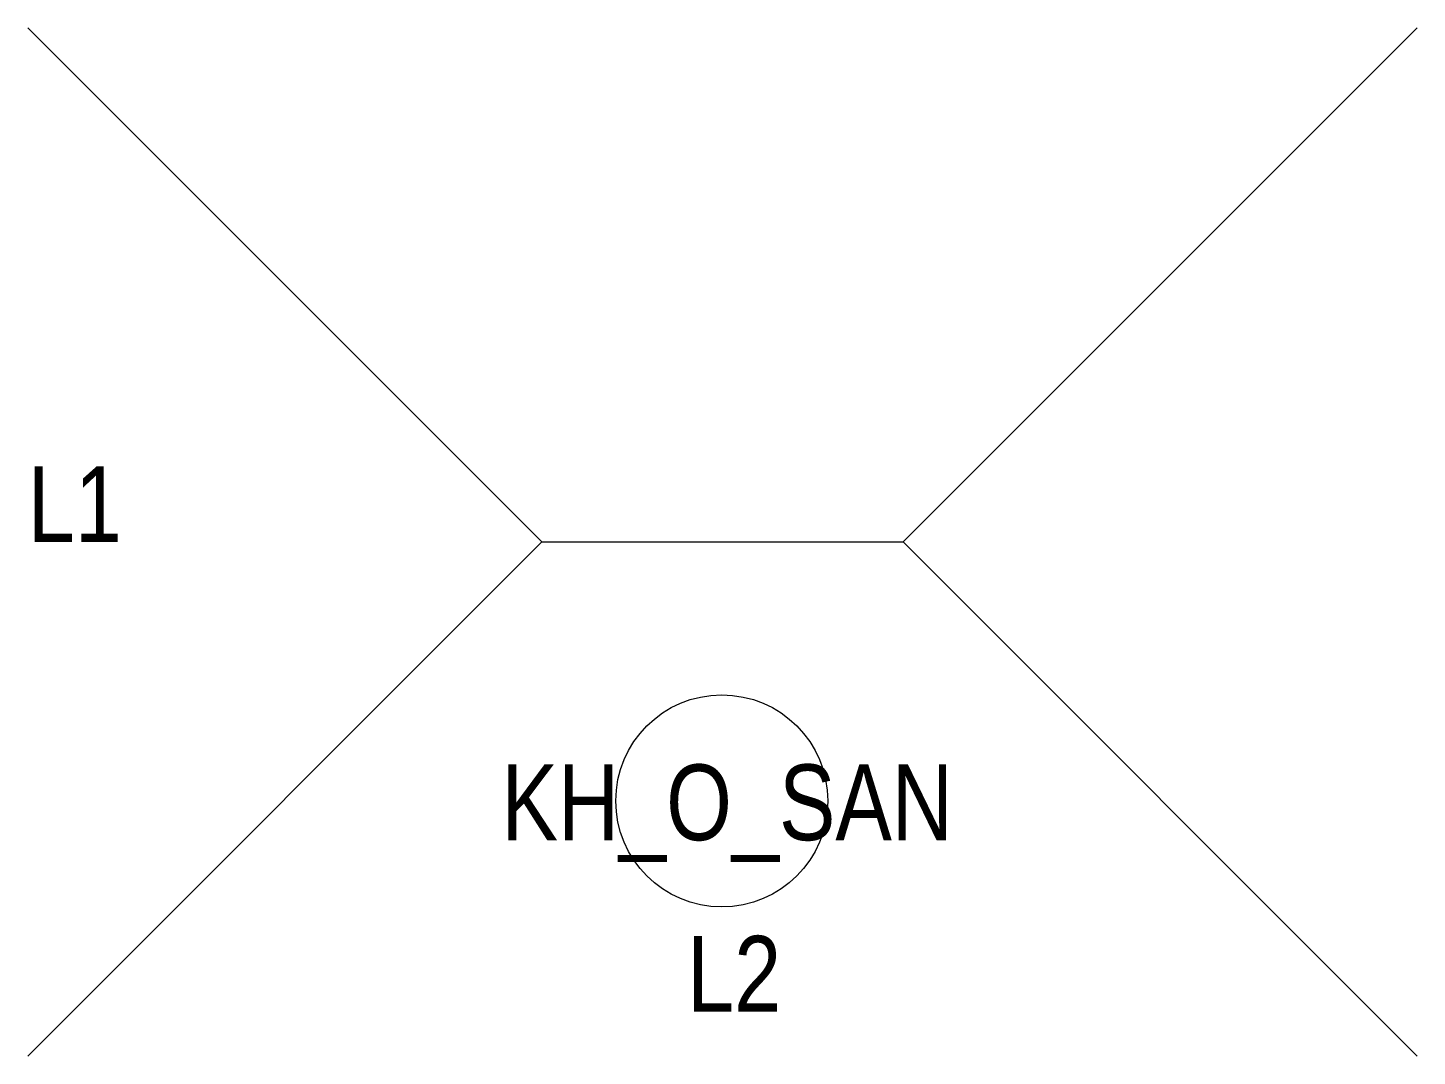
# Model space of a CAD drawing. Header units: millimetres. Extents: x 0 to 4588, y 0 to 3394.
import ezdxf
from ezdxf.enums import TextEntityAlignment as Align

# ---------------------------------------------------------------- set-up
doc = ezdxf.new("R2010")
doc.units = ezdxf.units.MM
doc.layers.add('TAGS', color=60, linetype='Continuous')
doc.styles.add('KICHTHUOC', font='arial.ttf', dxfattribs={"width": 0.8})

msp = doc.modelspace()

# ---------------------------------------------------------------- linework, layer by layer
for p, q in [((0, 3394.1), (1697.1, 1697.1)), ((4587.9, 3394.1), (2890.8, 1697.1)), ((0, 0), (1697.1, 1697.1)), ((1697.1, 1697.1), (2890.8, 1697.1)), ((4587.9, 0), (2890.8, 1697.1))]:
    msp.add_line(p, q)
at = {"layer": 'TAGS', "ltscale": 1000}
msp.add_circle((2291.7, 842.6), 350, dxfattribs=at)

# ---------------------------------------------------------------- texts
at = {"style": 'KICHTHUOC', "width": 0.8, "flags": 1}
for tag, p, s in [('L1', (0, 1697.1), 'Distance2'), ('L2', (2177.1, 147), 'Distance1')]:
    msp.add_attdef(tag, p, s, height=250, dxfattribs=at)
at = {"style": 'KICHTHUOC', "width": 0.8}
msp.add_attdef('KH_O_SAN', text='', height=250, dxfattribs=at).set_placement((2309.6, 837.8), align=Align.MIDDLE_CENTER)

doc.saveas('drawing.dxf')
